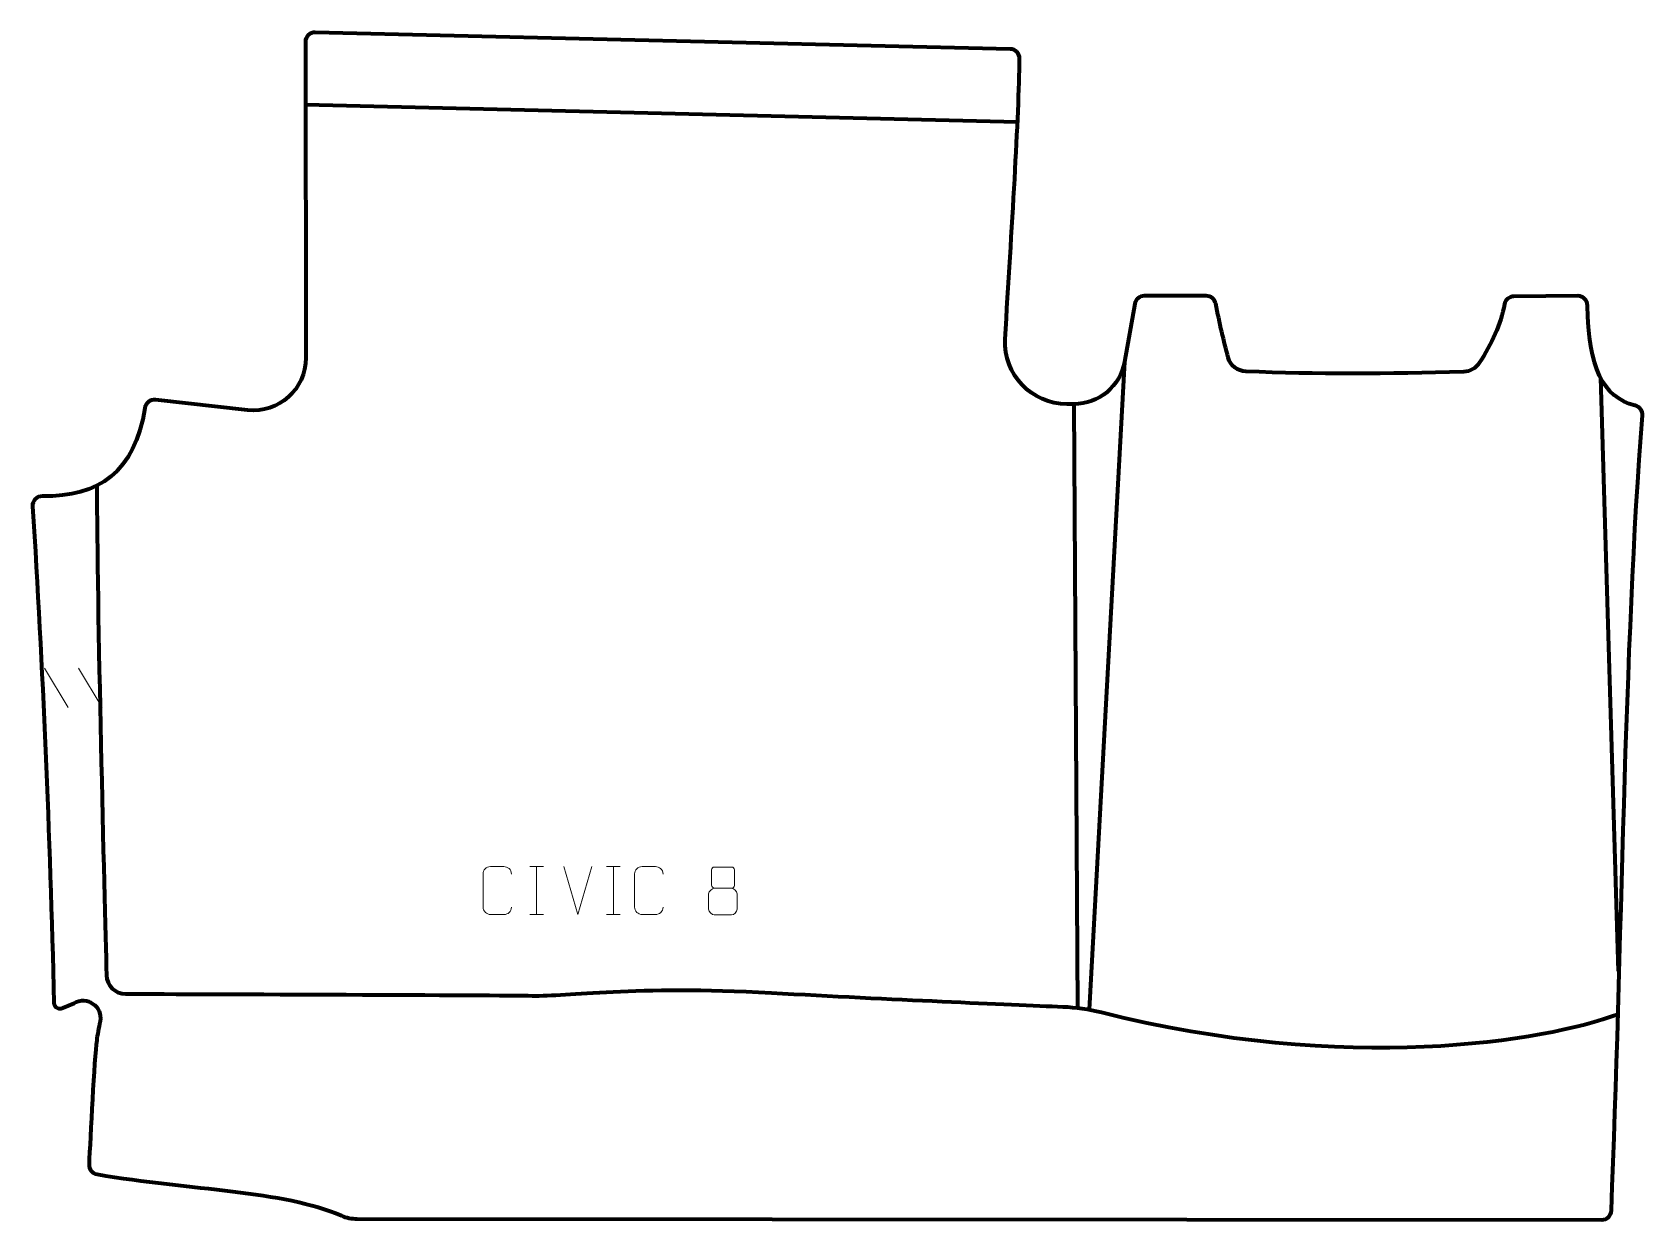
# Model space of a CAD drawing. Header units: millimetres. Extents: x -420 to 420, y -310 to 310.
import ezdxf

# ---------------------------------------------------------------- set-up
doc = ezdxf.new("R2010")
doc.units = ezdxf.units.MM
doc.header["$MEASUREMENT"] = 0
for name, color, linetype in [('layer 1', 7, 'Continuous'), ('layer 2', 7, 'Continuous'), ('layer 3', 7, 'Continuous')]:
    doc.layers.add(name, color=color, linetype=linetype)

msp = doc.modelspace()

# ---------------------------------------------------------------- linework, layer by layer
at = {"layer": 'layer 1', "color": 250, "lineweight": 9}
for points in [[(-413.2661, -21.8824), (-413.2661, -21.8824), (-400.9018, -42.4267), (-400.9018, -42.4267)], [(-395.5362, -21.8824), (-395.5362, -21.8824), (-383.1719, -42.4267), (-383.1719, -42.4267)], [(-160.3873, -125.416), (-160.3873, -125.416), (-153.2192, -125.416), (-153.2192, -125.416)], [(-156.8033, -125.416), (-156.8033, -125.416), (-156.8033, -150.3695), (-156.8033, -150.3695)], [(-135.3784, -150.3519), (-135.3784, -150.3519), (-142.7002, -125.3983), (-142.7002, -125.3983)], [(-128.0565, -125.3983), (-128.0565, -125.3983), (-135.3783, -150.3519), (-135.3783, -150.3519)], [(-120.3873, -125.416), (-120.3873, -125.416), (-113.2192, -125.416), (-113.2192, -125.416)], [(-116.8033, -125.416), (-116.8033, -125.416), (-116.8033, -150.3695), (-116.8033, -150.3695)], [(-160.3873, -150.3695), (-160.3873, -150.3695), (-153.2192, -150.3695), (-153.2192, -150.3695)], [(-120.3873, -150.3695), (-120.3873, -150.3695), (-113.2192, -150.3695), (-113.2192, -150.3695)]]:
    msp.add_open_spline(points, degree=3, dxfattribs=at)
for points, knots in [([(-169.8996, -146.5339), (-170.0394, -148.8573), (-171.7166, -150.3369), (-173.8643, -150.3477), (-173.8643, -150.3477), (-176.1962, -150.3473), (-178.5281, -150.3473), (-180.8596, -150.3477), (-180.8596, -150.3477), (-182.7846, -150.4531), (-184.7567, -148.5686), (-184.7455, -146.5513), (-184.7455, -146.5513), (-184.7451, -140.7812), (-184.7451, -135.0115), (-184.7455, -129.2422), (-184.7455, -129.2422), (-184.7413, -127.1041), (-182.9946, -125.3849), (-180.8422, -125.3984), (-180.8422, -125.3984), (-178.5165, -125.3984), (-176.1904, -125.3984), (-173.8643, -125.3984), (-173.8643, -125.3984), (-171.9177, -125.3629), (-169.9263, -126.8544), (-169.8996, -129.292)], [0, 0, 0, 0, 0.125, 0.125, 0.125, 0.125, 0.25, 0.25, 0.25, 0.25, 0.375, 0.375, 0.375, 0.375, 0.5, 0.5, 0.5, 0.5, 0.625, 0.625, 0.625, 0.625, 0.75, 0.75, 0.75, 0.75, 1, 1, 1, 1]), ([(-90.8996, -146.5339), (-91.0394, -148.8573), (-92.7166, -150.3369), (-94.8643, -150.3477), (-94.8643, -150.3477), (-97.1962, -150.3473), (-99.5281, -150.3473), (-101.8596, -150.3477), (-101.8596, -150.3477), (-103.7846, -150.4531), (-105.7567, -148.5686), (-105.7455, -146.5513), (-105.7455, -146.5513), (-105.7451, -140.7812), (-105.7451, -135.0115), (-105.7455, -129.2422), (-105.7455, -129.2422), (-105.7413, -127.1041), (-103.9946, -125.3849), (-101.8422, -125.3984), (-101.8422, -125.3984), (-99.5165, -125.3984), (-97.1904, -125.3984), (-94.8643, -125.3984), (-94.8643, -125.3984), (-92.9177, -125.3629), (-90.9263, -126.8544), (-90.8996, -129.292)], [0, 0, 0, 0, 0.125, 0.125, 0.125, 0.125, 0.25, 0.25, 0.25, 0.25, 0.375, 0.375, 0.375, 0.375, 0.5, 0.5, 0.5, 0.5, 0.625, 0.625, 0.625, 0.625, 0.75, 0.75, 0.75, 0.75, 1, 1, 1, 1]), ([(-65.6875, -127.0743), (-65.6875, -129.2873), (-65.6875, -132.9696), (-65.6875, -135.1829), (-65.6875, -135.1829), (-65.6725, -135.6903), (-64.8651, -136.6217), (-64.165, -136.6205), (-64.165, -136.6205), (-61.1951, -136.6203), (-58.2249, -136.7052), (-55.2545, -136.7055), (-55.2545, -136.7055), (-54.4574, -136.7013), (-53.7367, -135.911), (-53.7393, -135.1903), (-53.7393, -135.1903), (-53.7396, -132.9743), (-53.7396, -129.2896), (-53.7393, -127.0743), (-53.7393, -127.0743), (-53.7578, -126.3635), (-54.3692, -125.6031), (-55.2031, -125.6105), (-55.2031, -125.6105), (-58.2202, -125.6108), (-61.2371, -125.6108), (-64.2537, -125.6105), (-64.2537, -125.6105), (-64.8801, -125.6029), (-65.7042, -126.3139), (-65.6875, -127.0743)], [0, 0, 0, 0, 0.11111111, 0.11111111, 0.11111111, 0.11111111, 0.22222222, 0.22222222, 0.22222222, 0.22222222, 0.33333333, 0.33333333, 0.33333333, 0.33333333, 0.44444444, 0.44444444, 0.44444444, 0.44444444, 0.55555556, 0.55555556, 0.55555556, 0.55555556, 0.66666667, 0.66666667, 0.66666667, 0.66666667, 0.77777778, 0.77777778, 0.77777778, 0.77777778, 1, 1, 1, 1]), ([(-67.1463, -139.5925), (-67.1463, -142.7633), (-67.1463, -144.4654), (-67.1463, -147.6368), (-67.1463, -147.6368), (-67.1548, -148.8587), (-65.4569, -150.5514), (-64.2043, -150.5599), (-64.2043, -150.5599), (-61.2212, -150.5596), (-58.2379, -150.5596), (-55.2545, -150.5599), (-55.2545, -150.5599), (-53.9312, -150.5482), (-52.3108, -148.9266), (-52.3219, -147.6274), (-52.3219, -147.6274), (-52.3222, -144.4592), (-52.3222, -142.7604), (-52.3219, -139.5925), (-52.3219, -139.5925), (-52.3916, -138.2121), (-53.9694, -136.6335), (-55.2748, -136.6396), (-55.2748, -136.6396), (-58.2514, -136.6399), (-61.228, -136.6399), (-64.2043, -136.6396), (-64.2043, -136.6396), (-65.2838, -136.6332), (-67.1301, -138.2121), (-67.1463, -139.5925)], [0, 0, 0, 0, 0.11111111, 0.11111111, 0.11111111, 0.11111111, 0.22222222, 0.22222222, 0.22222222, 0.22222222, 0.33333333, 0.33333333, 0.33333333, 0.33333333, 0.44444444, 0.44444444, 0.44444444, 0.44444444, 0.55555556, 0.55555556, 0.55555556, 0.55555556, 0.66666667, 0.66666667, 0.66666667, 0.66666667, 0.77777778, 0.77777778, 0.77777778, 0.77777778, 1, 1, 1, 1])]:
    msp.add_open_spline(points, degree=3, knots=knots, dxfattribs=at)
at = {"layer": 'layer 2', "color": 230, "lineweight": 200}
msp.add_open_spline([(-385.8988, -285.8018), (-388.3934, -285.3799), (-390.1813, -283.1669), (-390.0621, -280.6438), (-390.0621, -280.6438), (-389.4059, -266.7712), (-387.3294, -225.4817), (-386.0838, -216.0308), (-386.0838, -216.0308), (-385.6943, -213.0767), (-385.0614, -209.5753), (-384.3386, -206.0126), (-384.3386, -206.0126), (-382.7754, -198.3104), (-391.1633, -192.454), (-397.8701, -196.5688), (-397.8701, -196.5688), (-397.8701, -196.5688), (-403.7579, -198.9811), (-403.7579, -198.9811), (-403.7579, -198.9811), (-405.7279, -200.1897), (-408.2679, -198.81), (-408.3261, -196.5021), (-408.3261, -196.5021), (-410.563, -107.7238), (-414.1811, -21.246), (-419.494, 62.4087), (-419.494, 62.4087), (-419.6802, 65.3396), (-417.3071, 67.7734), (-414.366, 67.7123), (-414.366, 67.7123), (-385.259, 67.108), (-366.0404, 80.4176), (-360.9928, 113.6659), (-360.9928, 113.6659), (-360.5917, 116.3078), (-358.1554, 118.1525), (-355.4944, 117.8608), (-355.4944, 117.8608), (-355.4944, 117.8608), (-307.4221, 112.5878), (-307.4221, 112.5878), (-307.4221, 112.5878), (-291.2017, 110.8087), (-277.0349, 123.5024), (-277.0592, 139.7929), (-277.0592, 139.7929), (-277.0592, 139.7929), (-277.3048, 304.5017), (-277.3048, 304.5017), (-277.3048, 304.5017), (-277.309, 307.3088), (-274.9948, 309.5673), (-272.1842, 309.4995), (-272.1842, 309.4995), (-272.1842, 309.4995), (90.0315, 300.7907), (90.0315, 300.7907), (90.0315, 300.7907), (92.7644, 300.7249), (94.9372, 298.483), (94.9111, 295.7539), (94.9111, 295.7539), (94.6303, 266.1883), (90.8404, 206.6267), (87.3422, 149.561), (87.3422, 149.561), (86.4793, 131.1432), (101.2039, 115.7395), (119.6733, 115.7395), (119.6733, 115.7395), (119.6733, 115.7395), (123.2423, 115.7395), (123.2423, 115.7395), (123.2423, 115.7395), (136.2351, 115.7395), (147.354, 125.0497), (149.6153, 137.823), (149.6153, 137.823), (149.6153, 137.823), (154.9524, 167.9725), (154.9524, 167.9725), (154.9524, 167.9725), (155.3744, 170.3573), (157.4505, 172.0954), (159.8762, 172.0954), (159.8762, 172.0954), (159.8762, 172.0954), (192.2097, 172.0954), (192.2097, 172.0954), (192.2097, 172.0954), (194.5958, 172.0954), (196.6458, 170.4105), (197.1136, 168.0747), (197.1136, 168.0747), (199.1456, 157.9257), (201.3046, 148.4734), (203.6439, 140.0057), (203.6439, 140.0057), (204.7978, 135.8291), (208.5302, 132.8789), (212.8666, 132.7032), (212.8666, 132.7032), (249.184, 131.2335), (287.1602, 131.3182), (326.3622, 132.5501), (326.3622, 132.5501), (329.6505, 132.6534), (332.6678, 134.3782), (334.4542, 137.1358), (334.4542, 137.1358), (340.9693, 147.1928), (345.6373, 157.3757), (347.6019, 167.7889), (347.6019, 167.7889), (348.0425, 170.1244), (350.0925, 171.8114), (352.4727, 171.828), (352.4727, 171.828), (352.4727, 171.828), (385.8342, 172.0626), (385.8342, 172.0626), (385.8342, 172.0626), (388.5788, 172.082), (390.8313, 169.8874), (390.868, 167.1473), (390.868, 167.1473), (391.2998, 134.7052), (398.8154, 119.2221), (415.7258, 115.0033), (415.7258, 115.0033), (418.089, 114.4134), (419.6788, 112.205), (419.489, 109.7803), (419.489, 109.7803), (410.0648, -10.639), (408.7475, -171.9886), (403.3062, -304.7114), (403.3062, -304.7114), (403.1965, -307.3883), (400.9903, -309.5014), (398.3063, -309.4993), (398.3063, -309.4993), (398.3063, -309.4993), (-250.343, -309.0005), (-250.343, -309.0005), (-250.343, -309.0005), (-253.1409, -309.0026), (-255.919, -308.4561), (-258.4826, -307.3368), (-258.4826, -307.3368), (-288.9535, -294.0353), (-336.7958, -294.1129), (-385.8988, -285.8018)], degree=3, knots=[0, 0, 0, 0, 0.025, 0.025, 0.025, 0.025, 0.05, 0.05, 0.05, 0.05, 0.075, 0.075, 0.075, 0.075, 0.1, 0.1, 0.1, 0.1, 0.125, 0.125, 0.125, 0.125, 0.15, 0.15, 0.15, 0.15, 0.175, 0.175, 0.175, 0.175, 0.2, 0.2, 0.2, 0.2, 0.225, 0.225, 0.225, 0.225, 0.25, 0.25, 0.25, 0.25, 0.275, 0.275, 0.275, 0.275, 0.3, 0.3, 0.3, 0.3, 0.325, 0.325, 0.325, 0.325, 0.35, 0.35, 0.35, 0.35, 0.375, 0.375, 0.375, 0.375, 0.4, 0.4, 0.4, 0.4, 0.425, 0.425, 0.425, 0.425, 0.45, 0.45, 0.45, 0.45, 0.475, 0.475, 0.475, 0.475, 0.5, 0.5, 0.5, 0.5, 0.525, 0.525, 0.525, 0.525, 0.55, 0.55, 0.55, 0.55, 0.575, 0.575, 0.575, 0.575, 0.6, 0.6, 0.6, 0.6, 0.625, 0.625, 0.625, 0.625, 0.65, 0.65, 0.65, 0.65, 0.675, 0.675, 0.675, 0.675, 0.7, 0.7, 0.7, 0.7, 0.725, 0.725, 0.725, 0.725, 0.75, 0.75, 0.75, 0.75, 0.775, 0.775, 0.775, 0.775, 0.8, 0.8, 0.8, 0.8, 0.825, 0.825, 0.825, 0.825, 0.85, 0.85, 0.85, 0.85, 0.875, 0.875, 0.875, 0.875, 0.9, 0.9, 0.9, 0.9, 0.925, 0.925, 0.925, 0.925, 0.95, 0.95, 0.95, 0.95, 1, 1, 1, 1], dxfattribs=at)
at = {"layer": 'layer 3', "color": 142, "lineweight": 200}
for points in [[(-277.2559, 271.8921), (-277.2559, 271.8921), (93.8589, 262.9252), (93.8589, 262.9252)], [(149.6152, 137.8231), (149.6152, 137.8231), (131.0778, -199.9243), (131.0778, -199.9243)], [(397.6283, 129.4691), (397.6283, 129.4691), (406.7645, -179.9291), (406.7645, -179.9291)], [(123.2423, 115.7394), (123.2423, 115.7394), (125.069, -199.0267), (125.069, -199.0267)]]:
    msp.add_open_spline(points, degree=3, dxfattribs=at)
msp.add_open_spline([(-385.9659, 73.2472), (-386.0682, 13.8744), (-382.0413, -141.5949), (-380.966, -181.9851), (-380.966, -181.9851), (-380.8221, -187.3904), (-376.4102, -191.6996), (-371.0029, -191.7162), (-371.0029, -191.7162), (-330.4412, -191.8403), (-175.7767, -192.3332), (-159.1774, -192.6793), (-159.1774, -192.6793), (-140.053, -193.0775), (-106.9833, -187.2024), (-34.4687, -191.1866), (-34.4687, -191.1866), (28.1987, -194.6301), (89.3781, -197.2565), (117.4391, -198.4207), (117.4391, -198.4207), (124.2153, -198.7019), (130.9474, -199.6575), (137.5235, -201.3156), (137.5235, -201.3156), (265.1031, -233.4819), (368.8755, -216.4561), (406.7646, -202.2695)], degree=3, knots=[0, 0, 0, 0, 0.125, 0.125, 0.125, 0.125, 0.25, 0.25, 0.25, 0.25, 0.375, 0.375, 0.375, 0.375, 0.5, 0.5, 0.5, 0.5, 0.625, 0.625, 0.625, 0.625, 0.75, 0.75, 0.75, 0.75, 1, 1, 1, 1], dxfattribs=at)

doc.saveas('drawing.dxf')
